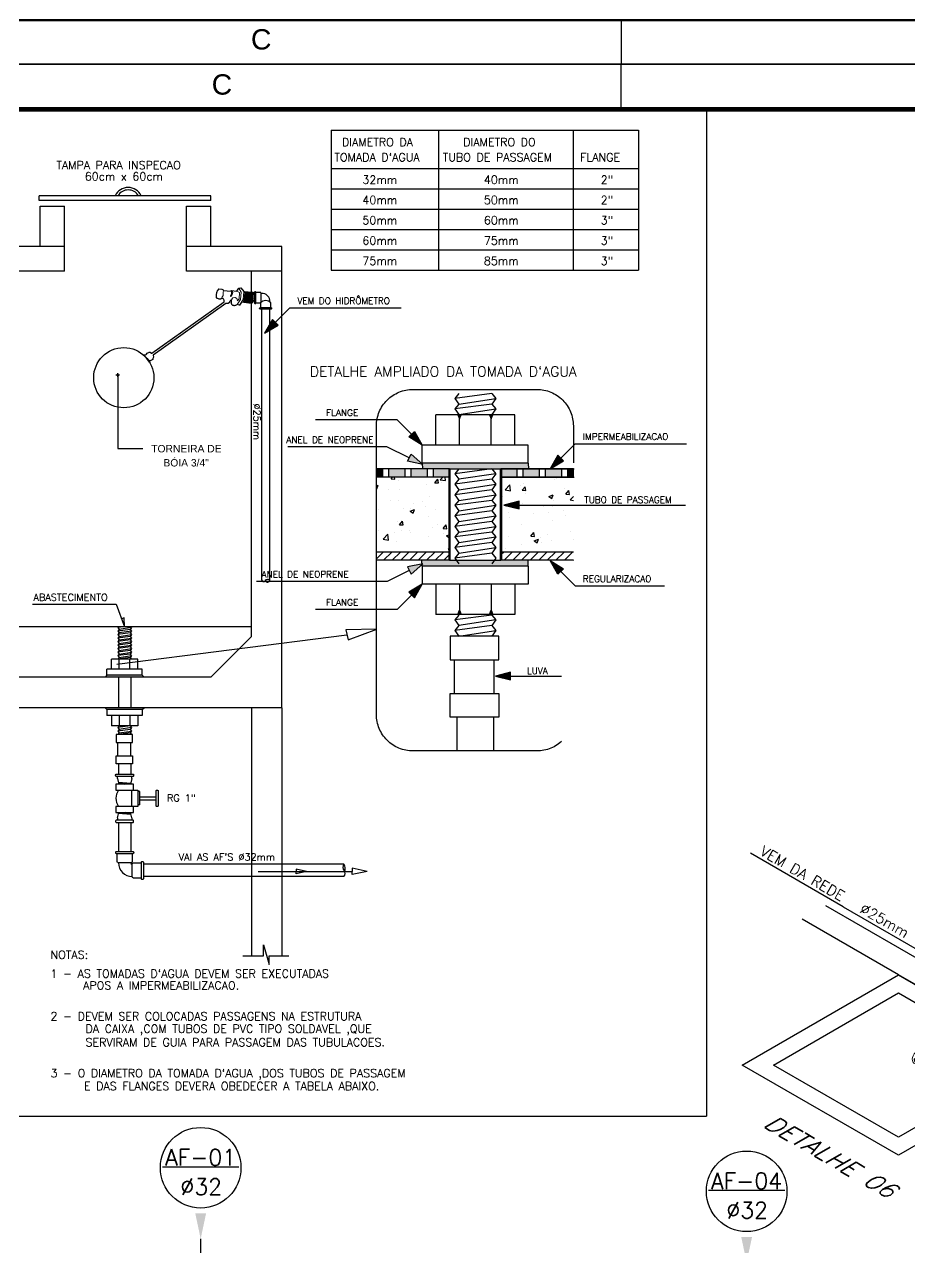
# Model space of a CAD drawing. Header units: millimetres. Extents: x -336 to -33, y -135 to 770.
# Drawn here: x -187.22 to -167.6, y 670.08 to 697.19 of the extents above; entities that cross this region are included whole.
import ezdxf
from ezdxf.enums import TextEntityAlignment as Align

# ---------------------------------------------------------------- set-up
doc = ezdxf.new("R2010")
doc.units = ezdxf.units.MM
doc.header["$LTSCALE"] = 50
doc.header["$MEASUREMENT"] = 0
doc.linetypes.add('CONTINU', pattern=[0])
doc.linetypes.add('HIDDEN', pattern=[0.375, 0.25, -0.125])
doc.layers.get('0').update_dxf_attribs({"linetype": 'CONTINUOUS'})
for name, color, linetype in [('-HIDRO', 8, 'CONTINUOUS'), ('A-PEN-C', 4, 'CONTINUOUS'), ('A-PEN-R', 1, 'CONTINUOUS'), ('AF', 5, 'CONTINUOUS'), ('COTAS', 7, 'CONTINUOUS'), ('DETALLHES_HIDRAULICO', 4, 'CONTINUOUS'), ('Diametro', 2, 'CONTINUOUS'), ("PRANCHA - PROJETU'S", 7, 'CONTINUOUS'), ('Prumadas_L', 1, 'CONTINUOUS'), ('Prumadas_Q', 3, 'CONTINUOUS'), ('Prumadas_T', 2, 'CONTINUOUS'), ('TXT_0', 7, 'CONTINUOUS'), ('TXT_1', 2, 'CONTINUOUS'), ('TXT_2', 6, 'CONTINUOUS')]:
    doc.layers.add(name, color=color, linetype=linetype)
doc.layers.add('A-PEN-G', color=3, linetype='CONTINUOUS', lineweight=5)
doc.layers.add('E-Lay-9', color=9, linetype='CONTINUOUS', lineweight=9)
doc.styles.add('ADITIVOCAD', font='ROMANS.shx')
doc.styles.add('ARIAL', font='arial.ttf', dxfattribs={"height": 2})
doc.styles.add('CARIMBO_DADOS', font='arial.ttf', dxfattribs={"height": 0.1})
doc.styles.add('ROMANS', font='romans', dxfattribs={"height": 0.1})
doc.dimstyles.new('COTAS_EXTERNAS', dxfattribs={"dimtxt": 0.1, "dimasz": 0.01, "dimexe": 0, "dimexo": 0, "dimgap": 0.07, "dimtad": 1, "dimzin": 5, "dimdsep": 46, "dimtxsty": 'CARIMBO_DADOS', "dimblk1": 'CIRCULOS', "dimblk2": 'CIRCULOS', "dimsah": 1, "dimcen": 0, "dimse1": 1, "dimse2": 1, "dimclrd": 8, "dimclre": 8, "dimclrt": 230, "dimadec": 0, "dimazin": 0, "dimtfac": 100, "dimtix": 1, "dimtmove": 2, "dimatfit": 3, "dimldrblk": 'CIRCULOS', "dimfxl": 1, "dimtolj": 1, "dimtzin": 5, "dimarcsym": 0})

# ---------------------------------------------------------------- blocks, each defined once
blk = doc.blocks.new('ADFSGASDFG')
at = {"layer": "PRANCHA - PROJETU'S", "color": 1}
for p, q in [((360.678, 107.346), (276.578, 107.346)), ((276.578, 47.946), (360.678, 47.946))]:
    blk.add_line(p, q, dxfattribs=at)
at = {"layer": "PRANCHA - PROJETU'S", "color": 4, "const_width": 0.1}
blk.add_lwpolyline([(279.078, 106.346), (359.678, 106.346), (359.678, 48.946), (279.078, 48.946)], close=True, dxfattribs=at)
at = {"layer": "PRANCHA - PROJETU'S", "color": 50, "linetype": 'Continuous', "style": 'ARIAL'}
for p in [(315.828, 106.896), (316.698, 48.496), (316.698, 48.496)]:
    blk.add_text('C', height=0.45, dxfattribs=at).set_placement(p, align=Align.MIDDLE)
blk = doc.blocks.new('efrgwbhwbnwbwb')
at = {"layer": 'A-PEN-C'}
blk.add_lwpolyline([(952.214, 187.44), (952.244, 187.406), (952.248, 187.386), (952.25, 187.363), (952.248, 187.323), (952.241, 187.284), (952.22, 187.212), (952.193, 187.19), (952.183, 187.172), (952.166, 187.17), (951.934, 187.201), (951.882, 187.133), (951.826, 187.143), (951.823, 187.137), (951.792, 187.122), (951.775, 187.12), (951.753, 187.116), (951.749, 187.116), (951.745, 187.118), (951.732, 187.121), (951.723, 187.124), (951.716, 187.131), (951.713, 187.132), (951.71, 187.135), (951.705, 187.141), (951.702, 187.145), (951.697, 187.158), (951.692, 187.164), (951.692, 187.176), (951.692, 187.186), (951.693, 187.195), (951.694, 187.202), (951.689, 187.209), (951.68, 187.221), (951.69, 187.227), (951.693, 187.233), (951.693, 187.237), (951.692, 187.242), (951.69, 187.245), (951.69, 187.245), (951.674, 187.245), (951.671, 187.245), (951.661, 187.243), (951.658, 187.238), (951.649, 187.218), (951.638, 187.198), (951.622, 187.185), (951.62, 187.169), (951.608, 187.168), (951.577, 187.169), (951.557, 187.172), (951.554, 187.172), (949.796, 185.919), (949.799, 185.871), (949.786, 185.839), (949.784, 185.826), (949.784, 185.815), (949.74, 185.789), (949.714, 185.782), (949.708, 185.78), (949.712, 185.739), (949.706, 185.751), (949.643, 185.841), (949.613, 185.872), (949.592, 185.894), (949.567, 185.917), (949.557, 185.926), (949.609, 185.926), (949.629, 185.938), (949.635, 185.945), (949.646, 185.965), (949.669, 185.972), (949.687, 185.986), (949.697, 185.992), (949.711, 185.992), (949.718, 185.991), (949.752, 185.967), (949.755, 185.966), (949.762, 185.966), (951.512, 187.209), (951.515, 187.225), (951.511, 187.246), (951.505, 187.259), (951.503, 187.264), (951.499, 187.274), (951.493, 187.289), (951.464, 187.291), (951.447, 187.295), (951.437, 187.282), (951.443, 187.279), (951.429, 187.273), (951.417, 187.271), (951.41, 187.271), (951.393, 187.277), (951.364, 187.289), (951.342, 187.291), (951.327, 187.31), (951.325, 187.33), (951.325, 187.355), (951.328, 187.388), (951.33, 187.403), (951.333, 187.418), (951.333, 187.43), (951.337, 187.44), (951.348, 187.457), (951.352, 187.477), (951.354, 187.483), (951.362, 187.491), (951.369, 187.496), (951.376, 187.511), (951.377, 187.516), (951.388, 187.524), (951.46, 187.518), (951.482, 187.507), (951.488, 187.496), (951.489, 187.487), (951.68, 187.47), (951.686, 187.483), (951.823, 187.47), (951.867, 187.544), (951.916, 187.551), (951.991, 187.458), (952.045, 187.456), (952.07, 187.456), (952.094, 187.456), (952.173, 187.445), (952.198, 187.445), (952.206, 187.444), (952.214, 187.44)], dxfattribs=at)
blk.add_circle((949.083, 185.372), 0.729, dxfattribs=at)
at = {"layer": 'A-PEN-G'}
for points in [[(951.495, 187.486), (951.487, 187.436), (951.487, 187.423), (951.487, 187.399), (951.489, 187.367), (951.476, 187.338), (951.469, 187.329), (951.447, 187.295)], [(951.694, 187.482), (951.724, 187.435), (951.711, 187.392), (951.701, 187.364), (951.693, 187.346), (951.671, 187.338), (951.668, 187.352), (951.685, 187.378), (951.691, 187.395), (951.694, 187.405), (951.695, 187.415), (951.695, 187.432), (951.694, 187.445), (951.688, 187.458), (951.68, 187.47)], [(951.836, 187.234), (951.825, 187.289), (951.781, 187.319), (951.774, 187.319), (951.726, 187.31), (951.714, 187.297), (951.695, 187.262), (951.694, 187.256), (951.69, 187.245)], [(951.823, 187.47), (951.888, 187.433), (951.878, 187.286), (951.836, 187.234)], [(951.991, 187.458), (951.971, 187.269), (951.882, 187.133), (951.826, 187.143), (951.91, 187.263), (951.927, 187.442), (951.867, 187.544)], [(952, 187.457), (952.012, 187.401), (952.01, 187.377), (952.008, 187.35), (952.003, 187.323), (951.996, 187.301), (951.992, 187.28), (951.991, 187.268), (951.99, 187.246), (951.986, 187.224), (951.973, 187.201)], [(952.012, 187.457), (952.024, 187.4), (952.022, 187.376), (952.02, 187.349), (952.015, 187.322), (952.009, 187.3), (952.004, 187.279), (952.003, 187.268), (952.002, 187.246), (951.998, 187.224), (951.985, 187.201)], [(952.03, 187.456), (952.042, 187.399), (952.04, 187.376), (952.038, 187.348), (952.033, 187.322), (952.027, 187.299), (952.022, 187.278), (952.021, 187.267), (952.02, 187.245), (952.016, 187.223), (952.003, 187.2)], [(952.053, 187.456), (952.065, 187.399), (952.063, 187.375), (952.06, 187.348), (952.055, 187.321), (952.049, 187.299), (952.045, 187.278), (952.044, 187.267), (952.042, 187.244), (952.039, 187.223), (952.026, 187.2)], [(952.07, 187.456), (952.082, 187.399), (952.08, 187.375), (952.078, 187.348), (952.073, 187.321), (952.066, 187.299), (952.062, 187.278), (952.061, 187.267), (952.06, 187.244), (952.056, 187.223), (952.043, 187.2)], [(952.09, 187.456), (952.101, 187.399), (952.099, 187.375), (952.097, 187.348), (952.092, 187.321), (952.086, 187.299), (952.081, 187.278), (952.08, 187.267), (952.079, 187.244), (952.075, 187.223), (952.062, 187.2)], [(952.103, 187.455), (952.115, 187.398), (952.113, 187.374), (952.11, 187.347), (952.105, 187.32), (952.099, 187.298), (952.095, 187.277), (952.093, 187.265), (952.092, 187.243), (952.088, 187.221), (952.075, 187.198)], [(952.12, 187.452), (952.131, 187.395), (952.13, 187.372), (952.127, 187.345), (952.122, 187.318), (952.116, 187.295), (952.112, 187.274), (952.11, 187.263), (952.109, 187.241), (952.105, 187.219), (952.092, 187.196)], [(952.133, 187.45), (952.145, 187.394), (952.143, 187.37), (952.141, 187.343), (952.136, 187.316), (952.13, 187.294), (952.125, 187.273), (952.124, 187.261), (952.123, 187.239), (952.119, 187.217), (952.106, 187.194)], [(952.144, 187.449), (952.156, 187.392), (952.154, 187.369), (952.151, 187.341), (952.146, 187.315), (952.14, 187.292), (952.136, 187.271), (952.134, 187.26), (952.133, 187.238), (952.129, 187.216), (952.116, 187.193)], [(952.162, 187.45), (952.174, 187.393), (952.172, 187.369), (952.169, 187.342), (952.165, 187.315), (952.158, 187.293), (952.154, 187.272), (952.153, 187.261), (952.151, 187.238), (952.148, 187.216), (952.135, 187.193)], [(952.173, 187.445), (952.184, 187.388), (952.183, 187.365), (952.18, 187.337), (952.175, 187.311), (952.169, 187.288), (952.165, 187.267), (952.163, 187.256), (952.162, 187.234), (952.158, 187.212), (952.145, 187.189)], [(952.185, 187.445), (952.197, 187.388), (952.195, 187.365), (952.193, 187.337), (952.188, 187.311), (952.181, 187.288), (952.177, 187.267), (952.176, 187.256), (952.175, 187.234), (952.171, 187.212), (952.158, 187.189)], [(952.195, 187.445), (952.207, 187.388), (952.205, 187.365), (952.203, 187.337), (952.198, 187.311), (952.192, 187.288), (952.187, 187.267), (952.186, 187.256), (952.185, 187.234), (952.181, 187.212), (952.168, 187.189)], [(952.21, 187.442), (952.222, 187.385), (952.22, 187.362), (952.218, 187.334), (952.213, 187.308), (952.206, 187.285), (952.202, 187.264), (952.201, 187.253), (952.2, 187.231), (952.196, 187.209), (952.183, 187.186)]]:
    blk.add_lwpolyline(points, dxfattribs=at)
blk = doc.blocks.new('CIRCULOS')
at = {"layer": 'COTAS'}
for p, q in [((-4, 0), (4, 0)), ((0, 4), (0, -4))]:
    blk.add_line(p, q, dxfattribs=at)
for radius in [2, 1]:
    blk.add_circle((0, 0), radius, dxfattribs=at)
blk = doc.blocks.new('Cuba coz')
at = {"color": 8}
blk.add_line((7.5, -4.5), (7.5, -2.41), dxfattribs=at)
for points in [[(13.41, -6.5), (13.41, -20, 0.414214), (17.41, -24), (44.41, -24, 0.414214), (48.41, -20), (48.41, 20, 0.414214), (44.41, 24), (17.41, 24, 0.414214), (13.41, 20), (13.41, 0.74)], [(6.7, 1.75), (6, 1.75, 0.546464), (4.41, -0.73, -0.10784), (4.5, -1.15), (4.5, -5.5)], [(11.72, 2.5), (7.96, 2.5, 0.133256), (7.32, 2.33, 0.106756), (6.71, 1.77, 0.082828), (6.34, 0.99, 0.071352), (6.19, 0, 0.071352), (6.34, -0.99, 0.082828), (6.71, -1.77, 0.106756), (7.32, -2.33, 0.133256), (7.96, -2.5), (11.72, -2.5)], [(4.41, -0.73, 0.293273), (6, -1.75), (6.7, -1.75)], [(13.41, -1), (13.41, -4.5, 0.414214)]]:
    blk.add_lwpolyline(points, format="xyb", dxfattribs=at)
for points in [[(11.72, -2.5, 0.133256), (12.36, -2.33, 0.106756), (12.97, -1.77, 0.082828), (13.35, -0.99, 0.071352), (13.49, 0, 0.071352), (13.35, 0.99, 0.082828), (12.97, 1.77, 0.106756), (12.36, 2.33, 0.133256), (11.72, 2.5, 0.133256), (11.08, 2.33, 0.106756), (10.47, 1.77, 0.082828), (10.1, 0.99, 0.071352), (9.95, 0, 0.071352), (10.1, -0.99, 0.082828), (10.47, -1.77, 0.106756), (11.08, -2.33, 0.133256)], [(12.47, 0.75, 0.133256), (12.28, 0.7, 0.106756), (12.1, 0.53, 0.082828), (11.98, 0.3, 0.071352), (11.94, 0, 0.071352), (11.98, -0.3, 0.082828), (12.1, -0.53, 0.106756), (12.28, -0.7, 0.133256), (12.47, -0.75, 0.133256), (12.66, -0.7, 0.106756), (12.85, -0.53, 0.082828), (12.96, -0.3, 0.071352), (13, 0, 0.071352), (12.96, 0.3, 0.082828), (12.85, 0.53, 0.106756), (12.66, 0.7, 0.133256)], [(6, -6.5), (23, -6.5, 1), (23, -4.5), (6, -4.5, 1)]]:
    blk.add_lwpolyline(points, format="xyb", close=True, dxfattribs=at)
for radius in [3, 1.75]:
    blk.add_circle((30.91, 0), radius, dxfattribs=at)
for centre, radius, start, end in [((6, 0), 3.5, 45.5847, 244.6231), ((6, -5.5), 1.5, 41.8103, 318.1897), ((6, 0), 3.5, 295.3769, 314.4153), ((23, -5.5), 1.25, 233.1301, 126.8699)]:
    blk.add_arc(centre, radius, start, end, dxfattribs=at)
blk = doc.blocks.new('Chuveiro')
at = {"layer": 'E-Lay-9', "color": 8}
for p, q in [((-0.0311, 0.0156), (-0.3604, 0.0156)), ((0.0509, 0.0156), (0.0311, 0.0156)), ((0.0509, 0.0156), (0.0509, -0.0156)), ((-0.0311, -0.0156), (-0.3604, -0.0156)), ((0.0509, -0.0156), (0.0311, -0.0156))]:
    blk.add_line(p, q, dxfattribs=at)
blk.add_circle((0, 0), 0.0348, dxfattribs=at)
for centre, radius, start, end in [((0, 0), 0.0624, 194.4775, 165.5225), ((0.0093, 0), 0.0444, 339.4266, 20.5734)]:
    blk.add_arc(centre, radius, start, end, dxfattribs=at)
blk = doc.blocks.new('IsoBlk7')
at = {"layer": '-HIDRO', "linetype": 'Continuous'}
for p, q in [((1.7291, -0.686), (-0.6793, 1.7225)), ((-0.3497, 1.1808), (-0.7854, 1.6164)), ((1.517, -0.686), (-0.3497, 1.1808)), ((0.0038, -0.0213), (0.2636, 0.0678)), ((0.4281, -0.4455), (0.5221, -0.1906)), ((1.0928, -1.1102), (0.4988, -0.5163)), ((0.9867, -1.2163), (1.517, -0.686)), ((1.0928, -1.3224), (1.7291, -0.686)), ((1.0928, -1.3224), (0.9867, -1.2163))]:
    blk.add_line(p, q, dxfattribs=at)
for points in [[(-0.3497, -0.2334), (-1.0569, 0.4737), (-0.3497, 1.1808), (0.3574, 0.4737)], [(-0.3497, -0.092), (-0.9154, 0.4737), (-0.3497, 1.0394), (0.2159, 0.4737)], [(0.923, -0.092), (0.3574, 0.4737), (-0.1376, -0.0213), (0.4281, -0.587)], [(0.7816, -0.092), (0.3574, 0.3323), (0.0038, -0.0213), (0.4281, -0.4455)], [(0.7012, -0.0115), (0.4427, 0.2469), (0.2636, 0.0678), (0.5221, -0.1906)]]:
    blk.add_lwpolyline(points, close=True, dxfattribs=at)
at = {"layer": '-HIDRO', "linetype": 'CONTINU'}
blk.add_lwpolyline([(1.0928, -1.1102), (0.4988, -0.5163), (0.923, -0.092), (1.517, -0.686)], close=True, dxfattribs=at)
at = {"layer": '-HIDRO', "rotation": 225}
blk.add_blockref('Chuveiro', (-0.2308, 0.5522), dxfattribs=at)
at = {"layer": '-HIDRO', "xscale": -0.01000000000021828, "yscale": 0.01000000000021828, "zscale": 0.01, "rotation": 45}
blk.add_blockref('Cuba coz', (1.2466, -0.4511, -6.3346), dxfattribs=at)
at = {"layer": 'Diametro', "style": 'ROMANS'}
blk.add_text('DETALHE 06', height=0.1, rotation=315, dxfattribs=at).set_placement((-0.6819, -0.2893), align=Align.CENTER)

msp = doc.modelspace()

# ---------------------------------------------------------------- linework, layer by layer
at = {"layer": 'A-PEN-R'}
for p in [(-172.103, 695.311), (-197.28, 672.994)]:
    msp.add_line(p, (-172.103, 672.994), dxfattribs=at)
at = {"layer": 'AF', "color": 5, "linetype": 'Continuous'}
msp.add_line((-169.067, 677.634), (-171.127, 678.823), dxfattribs=at)
at = {"layer": 'AF'}
for p, q in [((-169.067, 677.634), (-156.988, 670.66)), ((-183.31, 661.076), (-183.31, 670.276))]:
    msp.add_line(p, q, dxfattribs=at)
at = {"layer": 'DETALLHES_HIDRAULICO'}
for p, q in [((-181.961, 690.882), (-181.961, 684.878)), ((-181.781, 690.882), (-181.781, 684.878)), ((-177.588, 689.011), (-177.677, 688.903)), ((-176.86, 689.011), (-177.677, 688.903)), ((-177.677, 688.903), (-177.588, 688.778)), ((-177.588, 688.778), (-176.771, 688.903)), ((-176.86, 689.011), (-176.771, 688.903)), ((-176.771, 688.903), (-176.86, 688.778)), ((-176.86, 688.778), (-177.677, 688.669)), ((-177.588, 688.778), (-177.677, 688.669)), ((-177.677, 688.669), (-177.588, 688.544)), ((-177.588, 688.544), (-176.771, 688.669)), ((-176.86, 688.778), (-176.771, 688.669)), ((-176.771, 688.669), (-176.86, 688.544)), ((-178.099, 687.869), (-178.099, 688.542)), ((-176.349, 688.542), (-178.099, 688.542)), ((-177.611, 688.542), (-177.576, 688.448)), ((-177.576, 687.869), (-177.576, 688.542)), ((-177.576, 688.448), (-177.537, 688.542)), ((-176.906, 688.542), (-176.872, 688.448)), ((-176.872, 687.869), (-176.872, 688.542)), ((-176.872, 688.448), (-176.833, 688.542)), ((-176.349, 687.869), (-176.349, 688.542)), ((-178.399, 687.47), (-178.399, 687.869)), ((-176.05, 687.869), (-178.399, 687.869)), ((-176.05, 687.47), (-176.05, 687.869)), ((-178.399, 687.47), (-178.394, 687.34)), ((-176.05, 687.47), (-178.399, 687.47)), ((-176.05, 687.47), (-176.045, 687.34)), ((-179.275, 687.16), (-179.275, 687.34)), ((-179.14, 687.16), (-179.14, 687.34)), ((-178.78, 687.16), (-178.78, 687.34)), ((-178.645, 687.16), (-178.645, 687.34)), ((-178.285, 687.16), (-178.285, 687.34)), ((-178.15, 687.16), (-178.15, 687.34)), ((-177.794, 687.34), (-176.654, 687.34)), ((-177.588, 687.343), (-177.677, 687.234)), ((-176.86, 687.343), (-177.677, 687.234)), ((-177.677, 687.234), (-177.588, 687.109)), ((-176.771, 687.234), (-177.588, 687.109)), ((-176.86, 687.343), (-176.771, 687.234)), ((-176.771, 687.234), (-176.86, 687.109)), ((-176.298, 687.16), (-176.298, 687.34)), ((-176.163, 687.16), (-176.163, 687.34)), ((-175.803, 687.16), (-175.803, 687.34)), ((-175.668, 687.16), (-175.668, 687.34)), ((-175.308, 687.16), (-175.308, 687.34)), ((-175.173, 687.16), (-175.173, 687.34)), ((-177.588, 687.109), (-177.677, 687.001)), ((-176.86, 687.109), (-177.677, 687.001)), ((-177.677, 687.001), (-177.588, 686.875)), ((-177.588, 686.875), (-176.771, 687.001)), ((-176.86, 687.109), (-176.771, 687.001)), ((-176.771, 687.001), (-176.86, 686.875)), ((-177.588, 686.875), (-177.677, 686.767)), ((-176.86, 686.875), (-177.677, 686.767)), ((-177.677, 686.767), (-177.588, 686.642)), ((-177.588, 686.642), (-176.771, 686.767)), ((-176.86, 686.875), (-176.771, 686.767)), ((-176.771, 686.767), (-176.86, 686.642)), ((-177.588, 686.642), (-177.677, 686.533)), ((-176.86, 686.642), (-177.677, 686.533)), ((-177.677, 686.533), (-177.588, 686.408)), ((-177.588, 686.408), (-177.677, 686.299)), ((-176.86, 686.408), (-177.677, 686.299)), ((-177.588, 686.408), (-176.771, 686.533)), ((-176.86, 686.642), (-176.771, 686.533)), ((-176.771, 686.533), (-176.86, 686.408)), ((-176.86, 686.408), (-176.771, 686.299)), ((-177.677, 686.299), (-177.588, 686.174)), ((-177.588, 686.174), (-177.677, 686.066)), ((-176.86, 686.174), (-177.677, 686.066)), ((-177.588, 686.174), (-176.771, 686.299)), ((-176.771, 686.299), (-176.86, 686.174)), ((-176.86, 686.174), (-176.771, 686.066)), ((-177.677, 686.066), (-177.588, 685.94)), ((-177.588, 685.94), (-177.677, 685.832)), ((-176.86, 685.94), (-177.677, 685.832)), ((-177.588, 685.94), (-176.771, 686.066)), ((-176.771, 686.066), (-176.86, 685.94)), ((-176.86, 685.94), (-176.771, 685.832)), ((-177.677, 685.832), (-177.588, 685.707)), ((-177.588, 685.707), (-177.677, 685.598)), ((-176.86, 685.707), (-177.677, 685.598)), ((-177.677, 685.598), (-177.588, 685.473)), ((-177.588, 685.707), (-176.771, 685.832)), ((-177.588, 685.473), (-176.771, 685.598)), ((-176.771, 685.832), (-176.86, 685.707)), ((-176.86, 685.707), (-176.771, 685.598)), ((-176.771, 685.598), (-176.86, 685.473)), ((-178.399, 685.185), (-178.405, 685.315)), ((-177.794, 685.315), (-176.654, 685.315)), ((-177.588, 685.473), (-177.677, 685.364)), ((-176.86, 685.473), (-177.677, 685.364)), ((-177.677, 685.364), (-177.588, 685.239)), ((-176.86, 685.473), (-176.771, 685.364)), ((-176.771, 685.364), (-176.86, 685.239)), ((-176.05, 685.185), (-176.051, 685.315)), ((-178.399, 685.185), (-178.399, 684.786)), ((-176.05, 685.185), (-178.399, 685.185)), ((-176.05, 685.185), (-178.399, 685.185)), ((-176.05, 685.185), (-176.05, 684.786)), ((-176.05, 684.786), (-178.399, 684.786)), ((-178.099, 684.786), (-178.099, 684.113)), ((-177.576, 684.786), (-177.576, 684.113)), ((-176.872, 684.786), (-176.872, 684.113)), ((-176.349, 684.786), (-176.349, 684.113)), ((-176.349, 684.113), (-178.099, 684.113)), ((-177.588, 684.102), (-177.677, 683.993)), ((-176.86, 684.102), (-177.677, 683.993)), ((-177.677, 683.993), (-177.588, 683.868)), ((-177.611, 684.113), (-177.576, 684.207)), ((-176.771, 683.993), (-177.588, 683.868)), ((-177.576, 684.207), (-177.537, 684.113)), ((-176.906, 684.113), (-176.872, 684.207)), ((-176.872, 684.207), (-176.833, 684.113)), ((-176.86, 684.102), (-176.771, 683.993)), ((-176.771, 683.993), (-176.86, 683.868)), ((-185.134, 683.842), (-185.147, 683.825)), ((-185.02, 683.842), (-185.147, 683.825)), ((-185.147, 683.825), (-185.118, 683.783)), ((-185.118, 683.783), (-185.147, 683.747)), ((-184.875, 683.783), (-185.147, 683.747)), ((-185.147, 683.747), (-185.118, 683.705)), ((-185.118, 683.705), (-185.147, 683.669)), ((-184.875, 683.705), (-185.147, 683.669)), ((-185.147, 683.669), (-185.118, 683.627)), ((-184.875, 683.842), (-185.118, 683.842)), ((-184.846, 683.825), (-185.118, 683.783)), ((-184.846, 683.747), (-185.118, 683.705)), ((-185.118, 683.627), (-184.846, 683.669)), ((-184.846, 683.825), (-184.875, 683.783)), ((-184.875, 683.783), (-184.846, 683.747)), ((-184.846, 683.747), (-184.875, 683.705)), ((-184.875, 683.705), (-184.846, 683.669)), ((-184.846, 683.669), (-184.875, 683.627)), ((-184.859, 683.842), (-184.846, 683.825)), ((-177.588, 683.868), (-177.677, 683.76)), ((-176.86, 683.868), (-177.677, 683.76)), ((-177.677, 683.76), (-177.588, 683.634)), ((-177.588, 683.634), (-176.771, 683.76)), ((-176.86, 683.868), (-176.771, 683.76)), ((-176.771, 683.76), (-176.86, 683.634)), ((-185.118, 683.627), (-185.147, 683.591)), ((-184.875, 683.627), (-185.147, 683.591)), ((-185.147, 683.591), (-185.118, 683.549)), ((-185.118, 683.549), (-185.147, 683.513)), ((-184.875, 683.549), (-185.147, 683.513)), ((-185.147, 683.513), (-185.118, 683.471)), ((-185.118, 683.471), (-185.147, 683.435)), ((-184.875, 683.471), (-185.147, 683.435)), ((-185.147, 683.435), (-185.118, 683.393)), ((-185.118, 683.549), (-184.846, 683.591)), ((-185.118, 683.471), (-184.846, 683.513)), ((-185.118, 683.393), (-184.846, 683.435)), ((-184.875, 683.627), (-184.846, 683.591)), ((-184.846, 683.591), (-184.875, 683.549)), ((-184.875, 683.549), (-184.846, 683.513)), ((-184.846, 683.513), (-184.875, 683.471)), ((-184.875, 683.471), (-184.846, 683.435)), ((-184.846, 683.435), (-184.875, 683.393)), ((-185.288, 682.899), (-185.288, 683.123)), ((-184.705, 683.123), (-185.288, 683.123)), ((-185.118, 683.393), (-185.147, 683.357)), ((-184.875, 683.393), (-185.147, 683.357)), ((-185.147, 683.357), (-185.118, 683.315)), ((-185.118, 683.315), (-185.147, 683.279)), ((-184.875, 683.315), (-185.147, 683.279)), ((-185.147, 683.279), (-185.118, 683.237)), ((-185.118, 683.237), (-185.147, 683.201)), ((-184.875, 683.237), (-185.147, 683.201)), ((-185.147, 683.201), (-185.118, 683.16)), ((-185.118, 683.16), (-185.147, 683.123)), ((-184.875, 683.16), (-185.147, 683.123)), ((-185.118, 683.315), (-184.846, 683.357)), ((-185.118, 683.237), (-184.846, 683.279)), ((-185.118, 683.16), (-184.846, 683.201)), ((-185.114, 682.899), (-185.114, 683.123)), ((-184.879, 682.899), (-184.879, 683.123)), ((-184.875, 683.393), (-184.846, 683.357)), ((-184.846, 683.357), (-184.875, 683.315)), ((-184.875, 683.315), (-184.846, 683.279)), ((-184.846, 683.279), (-184.875, 683.237)), ((-184.875, 683.237), (-184.846, 683.201)), ((-184.846, 683.201), (-184.875, 683.16)), ((-184.875, 683.16), (-184.846, 683.123)), ((-184.705, 682.899), (-184.705, 683.123)), ((-185.388, 682.766), (-185.388, 682.899)), ((-184.605, 682.899), (-185.388, 682.899)), ((-184.605, 682.766), (-184.605, 682.899)), ((-177.681, 682.372), (-177.681, 683.106)), ((-176.802, 682.372), (-176.802, 683.106)), ((-185.388, 682.766), (-185.429, 682.723)), ((-184.605, 682.766), (-185.388, 682.766)), ((-185.13, 682.723), (-185.13, 682.048)), ((-184.86, 682.723), (-184.86, 682.048)), ((-184.605, 682.766), (-184.565, 682.723)), ((-185.388, 682.004), (-185.429, 682.048)), ((-184.605, 682.004), (-184.565, 682.048)), ((-184.605, 682.004), (-185.388, 682.004)), ((-184.605, 682.004), (-185.388, 682.004)), ((-185.388, 682.004), (-185.388, 681.871)), ((-184.605, 681.871), (-185.388, 681.871)), ((-185.288, 681.871), (-185.288, 681.647)), ((-185.114, 681.871), (-185.114, 681.647)), ((-184.879, 681.871), (-184.879, 681.647)), ((-184.705, 681.871), (-184.705, 681.647)), ((-184.605, 682.004), (-184.605, 681.871)), ((-177.626, 681.088), (-177.626, 681.839)), ((-176.815, 681.088), (-176.815, 681.839)), ((-184.705, 681.647), (-185.288, 681.647)), ((-184.875, 681.643), (-185.147, 681.607)), ((-185.118, 681.643), (-185.147, 681.607)), ((-185.147, 681.607), (-185.118, 681.565)), ((-184.875, 681.565), (-185.147, 681.529)), ((-185.118, 681.565), (-185.147, 681.529)), ((-185.147, 681.529), (-185.118, 681.487)), ((-184.846, 681.607), (-185.118, 681.565)), ((-185.118, 681.487), (-184.846, 681.529)), ((-184.875, 681.643), (-184.846, 681.607)), ((-184.846, 681.607), (-184.875, 681.565)), ((-184.875, 681.565), (-184.846, 681.529)), ((-184.846, 681.529), (-184.875, 681.487)), ((-185.149, 680.985), (-185.149, 681.276)), ((-185.118, 681.487), (-185.147, 681.451)), ((-184.875, 681.487), (-185.128, 681.454)), ((-184.875, 681.487), (-184.846, 681.451)), ((-184.856, 680.985), (-184.856, 681.276)), ((-185.13, 680.806), (-185.13, 680.578)), ((-184.86, 680.806), (-184.86, 680.578)), ((-185.153, 680.476), (-185.153, 680.521)), ((-185.153, 680.476), (-185.13, 680.381)), ((-184.838, 680.476), (-184.86, 680.381)), ((-184.838, 680.476), (-184.838, 680.521)), ((-185.13, 680.395), (-184.858, 680.375)), ((-185.13, 680.381), (-185.13, 680.354)), ((-185.129, 680.379), (-184.858, 680.359)), ((-185.129, 680.363), (-185.007, 680.354)), ((-184.86, 680.381), (-184.86, 680.354)), ((-184.838, 679.859), (-184.838, 680.219)), ((-184.658, 680.188), (-184.703, 680.188)), ((-184.658, 679.891), (-184.658, 680.188)), ((-184.658, 679.891), (-184.703, 679.891)), ((-184.658, 680.071), (-184.298, 680.071)), ((-184.658, 680.008), (-184.298, 680.008)), ((-185.153, 679.603), (-185.13, 679.697)), ((-185.153, 679.603), (-185.153, 679.557)), ((-185.13, 679.697), (-185.13, 679.724)), ((-184.86, 679.699), (-185.13, 679.719)), ((-184.859, 679.683), (-185.13, 679.703)), ((-184.86, 679.715), (-184.982, 679.724)), ((-184.86, 679.697), (-184.86, 679.724)), ((-184.838, 679.603), (-184.86, 679.697)), ((-184.838, 679.603), (-184.838, 679.557)), ((-185.13, 679.501), (-185.13, 678.861)), ((-184.86, 679.501), (-184.86, 678.861)), ((-180.136, 678.576), (-184.577, 678.576)), ((-180.136, 678.306), (-184.577, 678.306))]:
    msp.add_line(p, q, dxfattribs=at)
at = {"layer": 'DETALLHES_HIDRAULICO', "linetype": 'HIDDEN'}
msp.add_line((-182.185, 683.842), (-193.439, 683.842), dxfattribs=at)
at = {"layer": 'DETALLHES_HIDRAULICO'}
for points in [[(-182.103, 691.269, 0.414214), (-182.117, 691.255), (-182.117, 691.017, 0.414214), (-182.103, 691.003), (-182.099, 691.003, 0.414214), (-182.085, 691.017), (-182.085, 691.255, 0.414214), (-182.099, 691.269)], [(-181.737, 690.897, -0.414214), (-181.751, 690.882), (-181.989, 690.882, -0.414214), (-182.003, 690.897), (-182.003, 690.9, -0.414214), (-181.989, 690.915), (-181.751, 690.915, -0.414214), (-181.737, 690.9)], [(-184.796, 680.542, -0.414331), (-184.817, 680.521), (-185.174, 680.521, -0.414331), (-185.195, 680.542), (-185.195, 680.556, -0.414214), (-185.174, 680.578), (-184.817, 680.578, -0.414214), (-184.796, 680.556)], [(-184.253, 679.873, -0.414214), (-184.266, 679.859), (-184.284, 679.859, -0.414214), (-184.298, 679.873), (-184.298, 680.206, -0.414214), (-184.284, 680.219), (-184.266, 680.219, -0.414214), (-184.253, 680.206)], [(-185.194, 678.839, -0.414214), (-185.173, 678.861), (-184.816, 678.861, -0.414214), (-184.795, 678.839), (-184.795, 678.834, -0.414214), (-184.816, 678.812), (-185.173, 678.812, -0.414214), (-185.194, 678.834)], [(-184.625, 678.262), (-184.625, 678.619, -0.414214), (-184.604, 678.64), (-184.598, 678.64, -0.414214), (-184.577, 678.619), (-184.577, 678.262, -0.414214), (-184.598, 678.241), (-184.604, 678.241, -0.414214)]]:
    msp.add_lwpolyline(points, format="xyb", close=True, dxfattribs=at)
for points in [[(-182.085, 691.024), (-181.986, 691.024, 0.414214), (-181.968, 691.042), (-181.968, 691.23, 0.414214), (-181.986, 691.248), (-182.085, 691.248)], [(-181.758, 690.915), (-181.758, 691.023, 0.415872), (-181.982, 691.023), (-181.982, 690.915)], [(-176.705, 683.632), (-177.778, 683.632, -0.387836)], [(-176.705, 681.839), (-177.778, 681.839, 0.387836)], [(-184.823, 681.452), (-185.181, 681.452, -0.387836)], [(-184.823, 680.807), (-185.181, 680.807, 0.387836)], [(-184.796, 680.219), (-184.796, 680.341, 0.414214), (-184.81, 680.354), (-185.179, 680.354, 0.414214), (-185.193, 680.341), (-185.193, 680.233, 0.414214), (-185.179, 680.219), (-184.703, 680.219), (-184.703, 679.859), (-185.179, 679.859, 0.414214), (-185.193, 679.846), (-185.193, 679.737, 0.414214), (-185.179, 679.724), (-184.81, 679.724, 0.414214), (-184.796, 679.737), (-184.796, 679.859)], [(-184.796, 679.536, 0.414331), (-184.817, 679.557), (-185.174, 679.557, 0.414331), (-185.195, 679.536)], [(-185.195, 679.536), (-185.195, 679.522, 0.414214), (-185.174, 679.501), (-184.817, 679.501, 0.414214), (-184.796, 679.522), (-184.796, 679.536)], [(-184.827, 678.812), (-184.827, 678.638, -0.414214), (-184.854, 678.611), (-185.135, 678.611, -0.414214), (-185.162, 678.638), (-185.162, 678.812)], [(-184.625, 678.273), (-184.799, 678.273, -0.414214), (-184.826, 678.3), (-184.826, 678.581, -0.414214), (-184.799, 678.608), (-184.625, 678.608)]]:
    msp.add_lwpolyline(points, format="xyb", dxfattribs=at)
at = {"layer": 'DETALLHES_HIDRAULICO', "const_width": 0.054}
for points in [[(-177.794, 685.315), (-177.794, 687.34)], [(-176.654, 685.315), (-176.654, 687.34)]]:
    msp.add_lwpolyline(points, dxfattribs=at)
at = {"layer": 'DETALLHES_HIDRAULICO'}
for points in [[(-177.778, 683.632), (-177.778, 683.106), (-176.705, 683.106), (-176.705, 683.632)], [(-177.778, 681.839), (-177.778, 682.365), (-176.705, 682.365), (-176.705, 681.839)], [(-185.181, 681.452), (-185.181, 681.276), (-184.823, 681.276), (-184.823, 681.452)], [(-185.181, 680.807), (-185.181, 680.983), (-184.823, 680.983), (-184.823, 680.807)], [(-182.035, 678.419), (-181.197, 678.419)], [(-181.341, 678.419), (-179.953, 678.419)], [(-181.341, 678.419), (-179.953, 678.419)], [(-180.962, 678.419), (-181.197, 678.469), (-181.197, 678.419)], [(-180.962, 678.419), (-181.197, 678.369), (-181.197, 678.419)], [(-179.617, 678.419), (-179.953, 678.491), (-179.953, 678.419)], [(-179.617, 678.419), (-179.953, 678.348), (-179.953, 678.419)], [(-182.377, 676.545), (-181.916, 676.545), (-181.916, 676.794), (-181.791, 676.353), (-181.791, 676.545), (-181.359, 676.545)]]:
    msp.add_lwpolyline(points, dxfattribs=at)
for centre, radius, start, end in [((-181.946, 691.057), 0.171, 354.04, 96.8621), ((-181.915, 684.892), 0.0479, 196.9803, 322.4709), ((-181.821, 684.82), 0.0708, 55.4576, 142.4709), ((-181.83, 684.881), 0.0498, 200.614, 357.3145), ((-184.89, 680.039), 0.3, 143.1519, 216.8481), ((-184.825, 678.61), 0.305, 179.8217, 269.7057), ((-184.825, 678.61), 0.0346, 178.4672, 267.3138), ((-180.05, 678.508), 0.11, 141.4396, 220.8755), ((-180.252, 678.484), 0.148, 332.9335, 38.4068), ((-180.206, 678.373), 0.0969, 316.6297, 40.8755)]:
    msp.add_arc(centre, radius, start, end, dxfattribs=at)
for points in [[(-177.611, 688.542), (-177.576, 688.448), (-177.611, 688.542), (-177.537, 688.542)], [(-176.906, 688.542), (-176.872, 688.448), (-176.906, 688.542), (-176.833, 688.542)], [(-178.394, 687.34), (-176.045, 687.34), (-178.399, 687.47), (-176.05, 687.47)], [(-179.415, 687.16), (-179.275, 687.16), (-179.415, 687.34), (-179.275, 687.34)], [(-179.14, 687.16), (-178.78, 687.16), (-179.14, 687.34), (-178.78, 687.34)], [(-178.645, 687.16), (-178.285, 687.16), (-178.645, 687.34), (-178.285, 687.34)], [(-178.15, 687.16), (-177.794, 687.16), (-178.15, 687.34), (-177.794, 687.34)], [(-176.298, 687.16), (-176.654, 687.16), (-176.298, 687.34), (-176.654, 687.34)], [(-175.803, 687.16), (-176.163, 687.16), (-175.803, 687.34), (-176.163, 687.34)], [(-175.308, 687.16), (-175.668, 687.16), (-175.308, 687.34), (-175.668, 687.34)], [(-175.033, 687.16), (-175.173, 687.16), (-175.033, 687.34), (-175.173, 687.34)], [(-178.405, 685.315), (-176.051, 685.315), (-178.399, 685.185), (-176.05, 685.185)], [(-177.611, 684.113), (-177.576, 684.207), (-177.611, 684.113), (-177.537, 684.113)], [(-176.906, 684.113), (-176.872, 684.207), (-176.906, 684.113), (-176.833, 684.113)], [(-185.429, 682.723), (-184.565, 682.723), (-185.388, 682.766), (-184.605, 682.766)], [(-185.429, 682.048), (-184.565, 682.048), (-185.388, 682.004), (-184.605, 682.004)]]:
    msp.add_solid(points, dxfattribs=at)
at = {"layer": "PRANCHA - PROJETU'S", "color": 1}
for p in [(-173.989, 697.311), (-173.989, 695.311)]:
    msp.add_line(p, (-173.989, 696.311), dxfattribs=at)
at = {"layer": 'Prumadas_L'}
for p, q in [((-184.159, 671.874), (-182.462, 671.874)), ((-172.058, 671.352), (-170.361, 671.352))]:
    msp.add_line(p, q, dxfattribs=at)
for points in [[(-183.31, 670.276), (-183.43, 670.84), (-183.19, 670.84)], [(-171.21, 669.754), (-171.33, 670.318), (-171.09, 670.318)]]:
    msp.add_solid(points, dxfattribs=at)
at = {"layer": 'Prumadas_Q'}
for centre in [(-183.31, 671.851), (-171.21, 671.329)]:
    msp.add_circle(centre, 0.893, dxfattribs=at)
at = {"layer": 'TXT_0'}
for p, q in [((-181.655, 690.591), (-181.336, 690.91)), ((-181.336, 690.91), (-178.868, 690.91)), ((-178.955, 688.43), (-180.768, 688.43)), ((-178.635, 688.11), (-178.955, 688.43)), ((-179.184, 687.829), (-181.375, 687.829)), ((-178.687, 687.587), (-179.184, 687.829)), ((-175.329, 687.581), (-175.01, 687.899)), ((-175.01, 687.899), (-172.542, 687.899)), ((-179.415, 686.967), (-179.379, 686.981)), ((-179.407, 686.899), (-179.379, 686.981)), ((-179.089, 687.12), (-179.055, 687.16)), ((-179.089, 687.12), (-179.008, 687.113)), ((-179.008, 687.113), (-179.017, 687.16)), ((-178.915, 687.084), (-178.915, 687.084)), ((-178.304, 686.987), (-178.304, 686.987)), ((-178.12, 687.035), (-178.055, 687.113)), ((-178.12, 687.035), (-178.039, 687.028)), ((-178.12, 687.008), (-178.12, 687.008)), ((-178.039, 687.028), (-178.055, 687.113)), ((-178.005, 687.098), (-177.946, 687.16)), ((-178.005, 687.098), (-177.885, 687.08)), ((-177.966, 687.032), (-177.966, 687.032)), ((-177.885, 687.08), (-177.894, 687.16)), ((-176.564, 686.875), (-176.459, 686.985)), ((-176.444, 686.856), (-176.459, 686.985)), ((-176.221, 686.982), (-176.221, 686.982)), ((-176.183, 686.866), (-176.118, 686.944)), ((-176.161, 687.013), (-176.161, 687.013)), ((-176.102, 686.859), (-176.118, 686.943)), ((-175.479, 687.099), (-175.479, 687.099)), ((-175.434, 687.117), (-175.434, 687.117)), ((-179.415, 686.905), (-179.407, 686.899)), ((-179.157, 686.875), (-179.157, 686.875)), ((-179.109, 686.65), (-179.109, 686.65)), ((-178.908, 686.873), (-178.908, 686.873)), ((-178.238, 686.73), (-178.238, 686.73)), ((-177.797, 686.711), (-177.797, 686.711)), ((-176.619, 686.723), (-176.619, 686.723)), ((-176.564, 686.875), (-176.444, 686.856)), ((-176.183, 686.866), (-176.102, 686.859)), ((-176.108, 686.791), (-176.108, 686.791)), ((-175.592, 686.728), (-175.498, 686.765)), ((-175.592, 686.728), (-175.525, 686.683)), ((-175.525, 686.683), (-175.498, 686.765)), ((-175.495, 686.649), (-175.495, 686.649)), ((-175.255, 686.903), (-175.255, 686.903)), ((-175.214, 686.781), (-175.149, 686.859)), ((-175.214, 686.781), (-175.134, 686.774)), ((-175.133, 686.774), (-175.149, 686.859)), ((-175.123, 686.651), (-175.05, 686.727)), ((-175.123, 686.651), (-175.05, 686.64)), ((-179.372, 686.441), (-179.372, 686.441)), ((-178.931, 686.635), (-178.931, 686.635)), ((-178.824, 686.469), (-178.824, 686.469)), ((-178.668, 686.401), (-178.573, 686.437)), ((-178.668, 686.401), (-178.601, 686.356)), ((-178.66, 686.455), (-178.66, 686.455)), ((-178.601, 686.356), (-178.573, 686.437)), ((-178.584, 686.576), (-178.584, 686.576)), ((-178.388, 686.62), (-178.388, 686.62)), ((-178.321, 686.499), (-178.321, 686.499)), ((-178.103, 686.438), (-178.103, 686.438)), ((-177.81, 686.567), (-177.81, 686.567)), ((-176.255, 686.54), (-172.567, 686.54)), ((-176.225, 686.528), (-176.225, 686.528)), ((-176.177, 686.563), (-176.177, 686.563)), ((-175.706, 686.509), (-175.706, 686.509)), ((-175.504, 686.498), (-175.504, 686.498)), ((-175.272, 686.415), (-175.272, 686.415)), ((-178.948, 686.185), (-178.948, 686.185)), ((-178.901, 686.104), (-178.836, 686.182)), ((-178.821, 686.097), (-178.836, 686.182)), ((-178.254, 686.28), (-178.254, 686.28)), ((-176.654, 686.321), (-176.633, 686.329)), ((-176.654, 686.265), (-176.632, 686.329)), ((-176.493, 686.374), (-176.493, 686.374)), ((-176.463, 686.258), (-176.463, 686.258)), ((-176.194, 686.113), (-176.194, 686.113)), ((-175.94, 686.347), (-175.94, 686.347)), ((-175.61, 686.37), (-175.61, 686.37)), ((-175.511, 686.2), (-175.511, 686.2)), ((-175.219, 686.316), (-175.219, 686.316)), ((-179.377, 685.964), (-179.377, 685.964)), ((-179.267, 685.783), (-179.162, 685.893)), ((-179.147, 685.764), (-179.162, 685.893)), ((-179.015, 685.922), (-179.015, 685.922)), ((-178.901, 686.104), (-178.821, 686.097)), ((-178.856, 685.968), (-178.856, 685.968)), ((-178.677, 685.967), (-178.677, 685.967)), ((-178.656, 685.933), (-178.656, 685.933)), ((-178.165, 686.034), (-178.165, 686.034)), ((-178.068, 686.103), (-178.068, 686.103)), ((-177.935, 685.903), (-177.935, 685.903)), ((-177.933, 686.02), (-177.868, 686.097)), ((-177.933, 686.02), (-177.852, 686.013)), ((-177.852, 686.012), (-177.868, 686.097)), ((-177.862, 685.857), (-177.794, 685.883)), ((-177.862, 685.857), (-177.795, 685.812)), ((-176.494, 685.842), (-176.494, 685.842)), ((-175.996, 685.85), (-175.93, 685.928)), ((-175.996, 685.85), (-175.915, 685.843)), ((-175.965, 685.838), (-175.965, 685.838)), ((-175.915, 685.843), (-175.93, 685.928)), ((-175.627, 685.882), (-175.627, 685.882)), ((-175.116, 685.95), (-175.116, 685.95)), ((-179.267, 685.783), (-179.147, 685.764)), ((-178.964, 685.736), (-178.964, 685.736)), ((-178.271, 685.831), (-178.271, 685.831)), ((-177.826, 685.559), (-177.794, 685.593)), ((-177.795, 685.812), (-177.794, 685.813)), ((-176.549, 685.568), (-176.549, 685.568)), ((-176.21, 685.664), (-176.21, 685.664)), ((-175.921, 685.749), (-175.826, 685.785)), ((-175.921, 685.749), (-175.854, 685.704)), ((-175.854, 685.704), (-175.826, 685.785)), ((-175.773, 685.811), (-175.773, 685.811)), ((-175.761, 685.703), (-175.761, 685.703)), ((-175.528, 685.75), (-175.528, 685.75)), ((-175.052, 685.781), (-175.052, 685.781)), ((-179.415, 685.347), (-179.267, 685.495)), ((-179.257, 685.315), (-179.076, 685.495)), ((-179.066, 685.315), (-178.885, 685.495)), ((-178.875, 685.315), (-178.694, 685.495)), ((-178.684, 685.315), (-178.504, 685.495)), ((-178.521, 685.501), (-178.521, 685.501)), ((-178.493, 685.315), (-178.313, 685.495)), ((-178.302, 685.315), (-178.122, 685.495)), ((-178.111, 685.315), (-177.931, 685.495)), ((-177.92, 685.315), (-177.794, 685.44)), ((-177.826, 685.559), (-177.794, 685.554)), ((-176.654, 685.434), (-176.594, 685.495)), ((-176.583, 685.315), (-176.403, 685.495)), ((-176.392, 685.315), (-176.212, 685.495)), ((-176.201, 685.315), (-176.021, 685.495)), ((-176.01, 685.315), (-175.83, 685.495)), ((-175.819, 685.315), (-175.639, 685.495)), ((-175.628, 685.315), (-175.448, 685.495)), ((-175.437, 685.315), (-175.257, 685.495)), ((-175.246, 685.315), (-175.066, 685.495)), ((-175.055, 685.315), (-175.05, 685.32)), ((-178.687, 685.088), (-179.179, 684.848)), ((-175.329, 685.066), (-175.01, 684.748)), ((-179.179, 684.848), (-182.071, 684.848)), ((-178.635, 684.545), (-178.955, 684.225)), ((-175.01, 684.748), (-173.027, 684.748)), ((-178.955, 684.225), (-180.768, 684.225)), ((-179.404, 683.79), (-180.095, 683.777)), ((-180.095, 683.777), (-180.044, 683.55)), ((-180.044, 683.55), (-179.404, 683.79)), ((-185.169, 683.011), (-180.069, 683.665)), ((-176.442, 682.749), (-175.314, 682.749))]:
    msp.add_line(p, q, dxfattribs=at)
for points in [[(-181.717, 690.653), (-181.892, 690.35), (-181.593, 690.529), (-181.717, 690.653)], [(-178.573, 688.172), (-178.399, 687.869), (-178.697, 688.048), (-178.573, 688.172)], [(-178.648, 687.665), (-178.385, 687.436), (-178.725, 687.508), (-178.648, 687.665)], [(-175.391, 687.642), (-175.566, 687.34), (-175.267, 687.519), (-175.391, 687.642)], [(-176.255, 686.628), (-176.592, 686.537), (-176.255, 686.452), (-176.255, 686.628)], [(-175.391, 685.004), (-175.566, 685.307), (-175.267, 685.128), (-175.391, 685.004)], [(-178.648, 685.009), (-178.385, 685.239), (-178.725, 685.167), (-178.648, 685.009)], [(-178.573, 684.483), (-178.399, 684.786), (-178.697, 684.607), (-178.573, 684.483)], [(-187.037, 684.342), (-185.183, 684.342), (-184.996, 683.842), (-185.003, 684.042), (-185.063, 684.02)], [(-176.442, 682.837), (-176.779, 682.746), (-176.442, 682.662), (-176.442, 682.837)]]:
    msp.add_lwpolyline(points, dxfattribs=at)
at = {"layer": 'TXT_0', "linetype": 'HIDDEN', "flags": 128}
msp.add_lwpolyline([(-179.415, 681.898), (-179.415, 688.293, -0.414214), (-178.605, 689.103), (-175.86, 689.103, -0.414214), (-175.05, 688.293), (-175.05, 681.898, -0.414214), (-175.86, 681.088), (-178.605, 681.088, -0.414214)], format="xyb", close=True, dxfattribs=at)
at = {"layer": 'TXT_0'}
for points in [[(-181.593, 690.529), (-181.717, 690.653), (-181.593, 690.529), (-181.892, 690.35)], [(-178.697, 688.048), (-178.573, 688.172), (-178.697, 688.048), (-178.399, 687.869)], [(-178.725, 687.508), (-178.648, 687.665), (-178.725, 687.508), (-178.385, 687.436)], [(-175.267, 687.519), (-175.391, 687.642), (-175.267, 687.519), (-175.566, 687.34)], [(-176.255, 686.452), (-176.255, 686.628), (-176.255, 686.452), (-176.592, 686.537)], [(-175.267, 685.128), (-175.391, 685.004), (-175.267, 685.128), (-175.566, 685.307)], [(-178.725, 685.167), (-178.648, 685.009), (-178.725, 685.167), (-178.385, 685.239)], [(-178.697, 684.607), (-178.573, 684.483), (-178.697, 684.607), (-178.399, 684.786)], [(-176.442, 682.662), (-176.442, 682.837), (-176.442, 682.662), (-176.779, 682.746)]]:
    msp.add_solid(points, dxfattribs=at)
at = {"layer": 'TXT_1'}
for p, q in [((-183.082, 693.395), (-186.888, 693.395)), ((-186.888, 693.287), (-186.888, 693.391)), ((-183.082, 693.287), (-186.888, 693.287)), ((-183.082, 693.287), (-183.082, 693.395)), ((-177.794, 687.34), (-179.415, 687.34)), ((-175.05, 687.34), (-176.654, 687.34)), ((-176.654, 687.34), (-175.033, 687.34)), ((-177.794, 687.16), (-179.415, 687.16)), ((-176.654, 687.16), (-175.033, 687.16)), ((-177.794, 685.495), (-179.415, 685.495)), ((-177.794, 685.315), (-179.415, 685.315)), ((-175.05, 685.495), (-176.654, 685.495)), ((-175.05, 685.315), (-176.654, 685.315))]:
    msp.add_line(p, q, dxfattribs=at)
for radius, start, end in [(0.314, 24.4658, 155.5342), (0.26, 29.9961, 150.0039)]:
    msp.add_arc((-184.916, 693.264), radius, start, end, dxfattribs=at)
at = {"layer": 'TXT_2'}
for p, q in [((-180.418, 694.848), (-180.418, 691.748)), ((-180.418, 694.848), (-173.604, 694.848)), ((-178.036, 694.848), (-178.036, 693.999)), ((-175.053, 694.848), (-175.053, 693.999)), ((-173.604, 694.848), (-173.604, 691.748)), ((-180.418, 693.999), (-173.604, 693.999)), ((-178.036, 693.999), (-178.036, 691.748)), ((-175.053, 693.999), (-175.053, 691.748)), ((-180.418, 693.549), (-173.604, 693.549)), ((-186.867, 692.266), (-186.867, 693.167)), ((-186.867, 693.167), (-186.326, 693.167)), ((-186.326, 691.726), (-186.326, 693.167)), ((-183.625, 691.726), (-183.625, 693.167)), ((-183.625, 693.167), (-183.085, 693.167)), ((-183.085, 692.266), (-183.085, 693.167)), ((-180.418, 693.099), (-173.604, 693.099)), ((-180.418, 692.649), (-173.604, 692.649)), ((-186.326, 692.266), (-194.114, 692.266)), ((-186.326, 691.726), (-186.326, 692.266)), ((-183.625, 691.726), (-183.625, 692.266)), ((-181.51, 692.266), (-183.625, 692.266)), ((-181.51, 691.726), (-181.51, 692.266)), ((-180.418, 692.199), (-173.604, 692.199)), ((-186.326, 691.726), (-194.114, 691.726)), ((-181.51, 691.726), (-183.625, 691.726)), ((-182.185, 683.623), (-182.185, 691.726)), ((-181.51, 682.048), (-181.51, 691.726)), ((-180.418, 691.748), (-173.604, 691.748)), ((-175.05, 687.16), (-176.654, 687.16)), ((-183.085, 682.723), (-182.185, 683.623)), ((-183.085, 682.723), (-192.539, 682.723)), ((-181.51, 682.048), (-194.114, 682.048)), ((-182.185, 682.048), (-182.185, 676.545)), ((-181.51, 682.048), (-181.51, 676.545))]:
    msp.add_line(p, q, dxfattribs=at)

# ---------------------------------------------------------------- block references
at = {"layer": 'A-PEN-G', "xscale": 0.9149494860775866, "yscale": 0.9149494860775866, "zscale": 0.9149494860776758}
msp.add_blockref('efrgwbhwbnwbwb', (-1053.377, 519.755), dxfattribs=at)
at = {"layer": 'AF', "color": 5, "linetype": 'Continuous', "xscale": 4.898979485732712, "yscale": 2.828427124842237, "zscale": 4.898979485732712}
msp.add_blockref('IsoBlk7', (-166.13, 672.787), dxfattribs=at)
at = {"layer": "PRANCHA - PROJETU'S", "color": 1}
for p in [(-498.667, 648.365), (-498.667, 588.965)]:
    msp.add_blockref('ADFSGASDFG', p, dxfattribs=at)

# ---------------------------------------------------------------- texts
at = {"layer": 'A-PEN-G', "color": 230, "style": 'CARIMBO_DADOS'}
for s, height, p in [('TORNEIRA DE', 0.16338, (-184.406, 687.707)), ('BÓIA 3/4"', 0.1634, (-184.136, 687.394))]:
    msp.add_text(s, height=height, dxfattribs=at).set_placement(p)
at = {"layer": 'Diametro', "style": 'ROMANS'}
for s, p in [('VEM DA REDE', (-170.029, 678.275)), ('%%C25mm', (-168.209, 677.23))]:
    msp.add_text(s, height=0.2304, rotation=330, dxfattribs=at).set_placement(p, align=Align.CENTER)
at = {"layer": 'Prumadas_T', "style": 'ROMANS'}
for s, p in [('AF-01', (-183.31, 671.9)), ('AF-04', (-171.21, 671.378)), ('%%C32', (-183.298, 671.251)), ('%%C32', (-171.198, 670.729))]:
    msp.add_text(s, height=0.36, dxfattribs=at).set_placement(p, align=Align.CENTER)
at = {"layer": 'TXT_0', "style": 'ADITIVOCAD'}
for s, height, p in [('DIAMETRO DA', 0.18007, (-180.179, 694.492)), ('DIAMETRO DO', 0.18007, (-177.491, 694.492)), ('TOMADA D`AGUA', 0.18007, (-180.347, 694.157)), ('TUBO DE PASSAGEM', 0.18007, (-177.946, 694.157)), ('FLANGE', 0.1801, (-174.901, 694.157)), ('TAMPA PARA INSPECAO ', 0.1797, (-186.509, 693.983)), ('60cm x 60cm', 0.1797, (-185.878, 693.734)), ('32mm', 0.1801, (-179.726, 693.66)), ('40mm', 0.1801, (-177.033, 693.66)), ('2"', 0.1801, (-174.444, 693.66)), ('40mm', 0.1801, (-179.726, 693.21)), ('50mm', 0.1801, (-177.033, 693.21)), ('2"', 0.1801, (-174.444, 693.21)), ('50mm', 0.1801, (-179.726, 692.76)), ('60mm', 0.1801, (-177.033, 692.76)), ('3"', 0.1801, (-174.444, 692.76)), ('60mm', 0.1801, (-179.726, 692.309)), ('75mm', 0.1801, (-177.033, 692.309)), ('3"', 0.1801, (-174.444, 692.309)), ('75mm', 0.1801, (-179.726, 691.859)), ('85mm', 0.1801, (-177.033, 691.859)), ('3"', 0.1801, (-174.444, 691.859)), ('VEM DO HIDRÔMETRO', 0.14405, (-181.166, 690.995)), ('FLANGE', 0.1441, (-180.528, 688.514)), ('ANEL DE NEOPRENE', 0.14405, (-181.411, 687.913)), ('IMPERMEABILIZACAO', 0.14405, (-174.84, 687.984)), ('TUBO DE PASSAGEM', 0.14405, (-174.81, 686.584)), ('ANEL DE NEOPRENE', 0.14405, (-181.961, 684.933)), ('REGULARIZACAO', 0.14405, (-174.84, 684.832)), ('ABASTECIMENTO', 0.15756, (-187.017, 684.415)), ('FLANGE', 0.1441, (-180.528, 684.31)), ('LUVA', 0.1441, (-176.08, 682.793)), ('RG 1"', 0.1576, (-184.056, 679.968)), ("VAI AS AF'S %%C32mm", 0.15756, (-183.798, 678.659)), ('NOTAS:', 0.1801, (-186.639, 676.482)), ('1 - AS TOMADAS D`AGUA DEVEM SER EXECUTADAS', 0.18007, (-186.639, 676.063)), ('APOS A IMPERMEABILIZACAO.', 0.18007, (-185.915, 675.802)), ('2 - DEVEM SER COLOCADAS PASSAGENS NA ESTRUTURA', 0.18007, (-186.639, 675.118)), ('DA CAIXA ,COM TUBOS DE PVC TIPO SOLDAVEL ,QUE', 0.18007, (-185.862, 674.843)), ('SERVIRAM DE GUIA PARA PASSAGEM DAS TUBULACOES.', 0.18007, (-185.862, 674.541)), ('3 - O DIAMETRO DA TOMADA D`AGUA ,DOS TUBOS DE PASSAGEM', 0.18007, (-186.639, 673.857)), ('E DAS FLANGES DEVERA OBEDECER A TABELA ABAIXO.', 0.18007, (-185.896, 673.572))]:
    msp.add_text(s, height=height, dxfattribs=at).set_placement(p)
msp.add_text('%%C25mm', height=0.1576, rotation=270, dxfattribs=at).set_placement((-182.139, 688.79))
at = {"layer": 'TXT_1', "style": 'ADITIVOCAD'}
msp.add_text('DETALHE AMPLIADO DA TOMADA D`AGUA', height=0.22508, dxfattribs=at).set_placement((-180.889, 689.386))

# ---------------------------------------------------------------- leaders
at = {"layer": 'A-PEN-G'}
msp.add_leader([(-185.147, 689.423), (-185.147, 687.792), (-184.594, 687.792)], dimstyle='COTAS_EXTERNAS', override={"dimgap": 0.07, "dimtad": 0}, dxfattribs=at)

doc.saveas('drawing.dxf')
